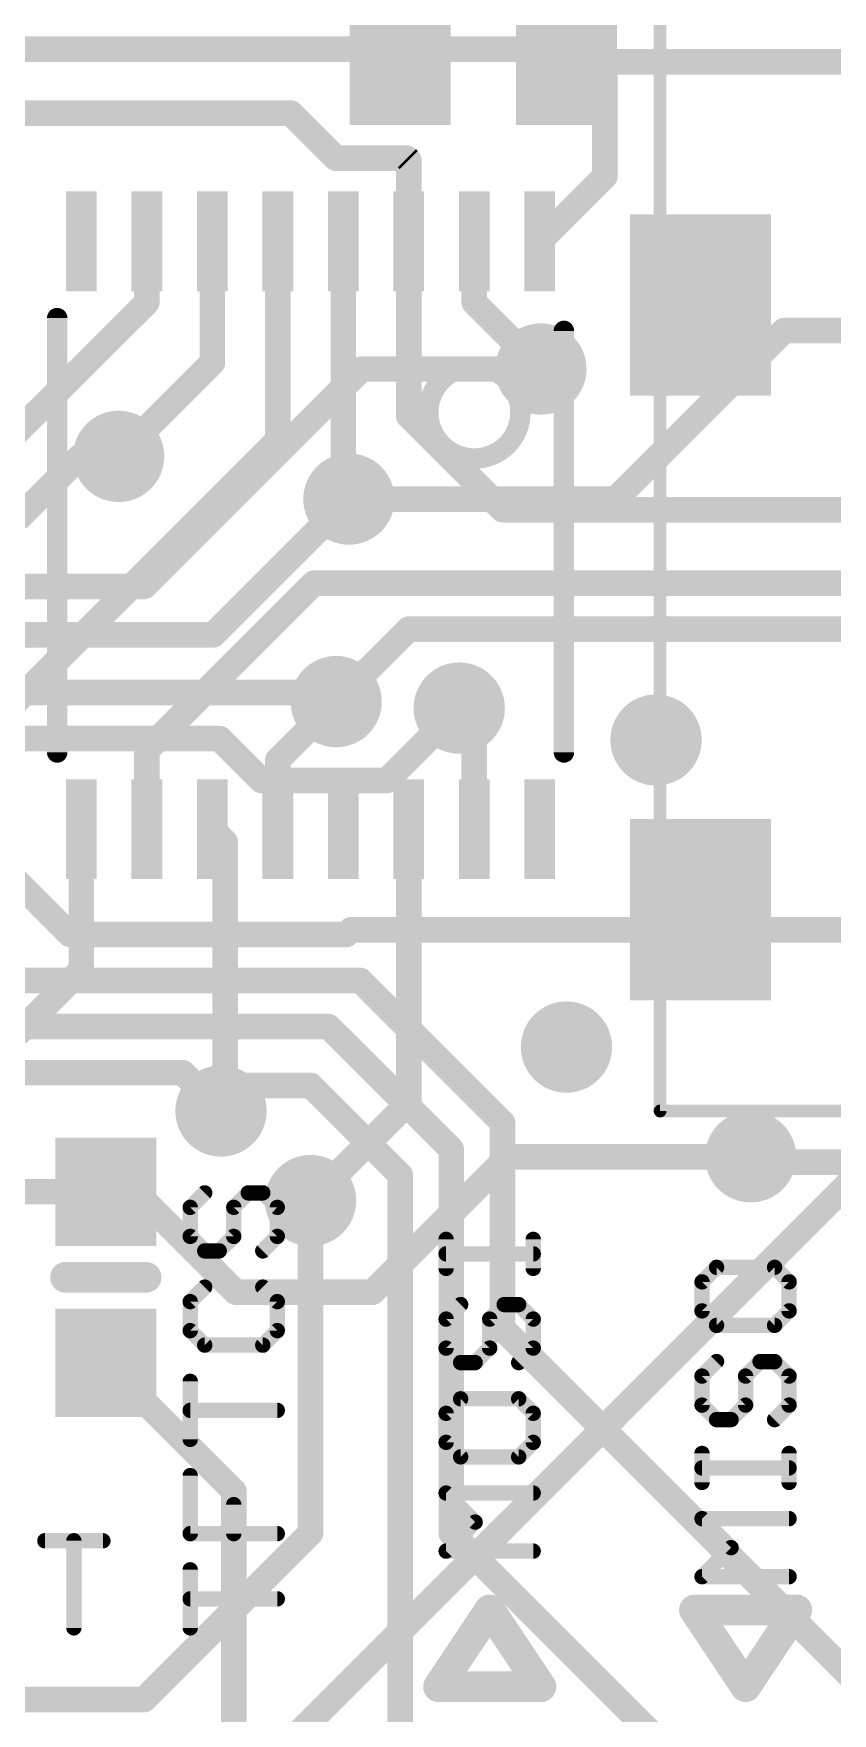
# Model space of a CAD drawing. Extents: x -8.3 to 43.2, y -5.3 to 37.1.
# Drawn here: x 13.89 to 21.82, y 3.04 to 19.71 of the extents above; entities that cross this region are included whole.
import ezdxf

# ---------------------------------------------------------------- set-up
doc = ezdxf.new("R2010")
doc.units = 0
for name, color, linetype in [('1', 12, 'CONTINUOUS'), ('16', 5, 'CONTINUOUS'), ('18', 110, 'CONTINUOUS'), ('21', 40, 'CONTINUOUS')]:
    doc.layers.add(name, color=color, linetype=linetype)

# ---------------------------------------------------------------- blocks, each defined once
blk = doc.blocks.new('RECT')
blk.add_solid([(-0.5, -0.5), (0.5, -0.5), (-0.5, 0.5), (0.5, 0.5)])
blk = doc.blocks.new('ROUNDV')
at = {"const_width": 0.5}
blk.add_lwpolyline([(0, -0.25, 1), (0, 0.25, 1), (0, -0.25)], format="xyb", dxfattribs=at)

msp = doc.modelspace()

# ---------------------------------------------------------------- linework, layer by layer
at = {"layer": '1', "const_width": 0.254}
for points in [[(12.319, 19.558), (17.526, 19.558)], [(17.526, 19.558), (19.177, 19.558)], [(17.526, 19.343), (17.526, 19.558)], [(19.177, 19.343), (19.177, 19.558)], [(19.177, 19.343), (19.3285, 19.4945)], [(19.177, 19.343), (19.265, 19.431)], [(19.265, 19.431), (32.131, 19.431)], [(19.3285, 19.4945), (19.3675, 19.4945)], [(19.3675, 19.4945), (19.558, 19.304)], [(19.558, 19.304), (19.558, 18.2958)], [(12.573, 18.923), (16.4415, 18.923)], [(16.4415, 18.923), (16.8892, 18.4753)], [(16.8892, 18.4753), (17.5927, 18.4753)], [(17.5927, 18.4753), (17.612, 18.456)], [(17.612, 18.456), (17.612, 17.6498)], [(19.558, 18.2958), (18.912, 17.6498)], [(15.012, 17.6498), (15.012, 17.044)], [(15.662, 17.6498), (15.662, 16.4453)], [(16.312, 17.6498), (16.312, 15.677)], [(16.962, 17.6498), (16.962, 15.1476)], [(17.612, 17.6498), (17.612, 15.916)], [(18.262, 17.6498), (18.262, 17.044)], [(13.081, 15.113), (15.012, 17.044)], [(18.262, 17.044), (18.923, 16.383)], [(15.662, 16.4453), (14.7321, 15.5154)], [(17.612, 15.916), (18.542, 14.986)], [(16.312, 15.677), (12.319, 11.684)], [(14.7321, 15.5154), (14.732, 15.5154)], [(16.962, 15.1476), (17.018, 15.0916)], [(18.542, 14.986), (22.4242, 14.986)], [(15.012, 12.599), (16.6704, 14.2574)], [(16.6704, 14.2574), (24.0364, 14.2574)], [(16.891, 13.081), (17.6102, 13.8002)], [(17.6102, 13.8002), (24.6902, 13.8002)], [(16.891, 13.081), (16.312, 12.502)], [(18.1124, 13.0168), (18.262, 12.8672)], [(18.262, 12.8672), (18.262, 11.8142)], [(15.012, 11.8142), (15.012, 12.599)], [(16.312, 11.8142), (16.312, 12.502)], [(14.362, 11.8142), (14.362, 10.4172)], [(15.662, 11.8142), (15.789, 11.6872)], [(17.612, 11.8142), (17.612, 9.103)], [(15.789, 11.6872), (15.789, 9.312)], [(14.362, 10.4172), (13.7238, 9.779)], [(15.789, 9.312), (15.748, 9.271)], [(15.748, 9.017), (15.748, 9.271)], [(17.612, 9.103), (16.637, 8.128)], [(15.875, 2.198), (22.479, 8.802)], [(18.5957, 8.5627), (17.2506, 7.2176)], [(21.0048, 8.5627), (18.5957, 8.5627)], [(12.954, 8.216), (14.605, 8.216)], [(14.605, 8.216), (14.898, 8.216)], [(14.898, 8.216), (15.8964, 7.2176)], [(15.8964, 7.2176), (17.2506, 7.2176)], [(14.605, 6.516), (15.875, 5.246)], [(15.875, 2.198), (15.875, 5.246)]]:
    msp.add_lwpolyline(points, dxfattribs=at)
at = {"layer": '1', "const_width": 0.127}
for points in [[(17.526, 19.6215, 1), (17.526, 19.4945)], [(17.5895, 19.558, 1), (17.4625, 19.558)], [(17.526, 19.4945, 1), (17.526, 19.6215)], [(19.2405, 19.558, 1), (19.1135, 19.558)], [(19.177, 19.4945, 1), (19.177, 19.6215)], [(19.265, 19.4945, 1), (19.265, 19.3675)], [(19.3099, 19.3861, 1), (19.2201, 19.4759)], [(19.3285, 19.558, 1), (19.3285, 19.431)], [(19.3734, 19.4496, 1), (19.2836, 19.5394)], [(19.4124, 19.5394, 1), (19.3226, 19.4496)], [(19.3675, 19.431, 1), (19.3675, 19.558)], [(17.4625, 19.343, 1), (17.5895, 19.343)], [(19.1321, 19.3879, 1), (19.2219, 19.2981)], [(19.1321, 19.3879, 1), (19.2219, 19.2981)], [(19.1135, 19.343, 1), (19.2405, 19.343)], [(19.6215, 19.304, 1), (19.4945, 19.304)], [(19.5131, 19.2591, 1), (19.6029, 19.3489)], [(16.4864, 18.9679, 1), (16.3966, 18.8781)], [(16.4415, 18.8595, 1), (16.4415, 18.9865)], [(16.8892, 18.5388, 1), (16.8892, 18.4118)], [(16.8443, 18.4304, 1), (16.9341, 18.5202)], [(17.6376, 18.5202, 1), (17.5478, 18.4304)], [(17.6755, 18.456, 1), (17.5485, 18.456)], [(17.5671, 18.4111, 1), (17.6569, 18.5009)], [(17.5927, 18.4118, 1), (17.5927, 18.5388)], [(19.4945, 18.2958, 1), (19.6215, 18.2958)], [(19.6029, 18.2509, 1), (19.5131, 18.3407)], [(15.0755, 17.6498, 1), (14.9485, 17.6498)], [(15.7255, 17.6498, 1), (15.5985, 17.6498)], [(16.3755, 17.6498, 1), (16.2485, 17.6498)], [(17.0255, 17.6498, 1), (16.8985, 17.6498)], [(17.6755, 17.6498, 1), (17.5485, 17.6498)], [(17.5485, 17.6498, 1), (17.6755, 17.6498)], [(18.3255, 17.6498, 1), (18.1985, 17.6498)], [(18.8671, 17.6947, 1), (18.9569, 17.6049)], [(14.9485, 17.044, 1), (15.0755, 17.044)], [(15.0569, 16.9991, 1), (14.9671, 17.0889)], [(18.3069, 17.0889, 1), (18.2171, 16.9991)], [(18.1985, 17.044, 1), (18.3255, 17.044)], [(15.5985, 16.4453, 1), (15.7255, 16.4453)], [(15.7069, 16.4004, 1), (15.6171, 16.4902)], [(18.8781, 16.3381, 1), (18.9679, 16.4279)], [(17.6569, 15.9609, 1), (17.5671, 15.8711)], [(17.5485, 15.916, 1), (17.6755, 15.916)], [(16.2485, 15.677, 1), (16.3755, 15.677)], [(16.3569, 15.6321, 1), (16.2671, 15.7219)], [(14.732, 15.5789, 1), (14.732, 15.4519)], [(14.6872, 15.5603, 1), (14.777, 15.4705)], [(14.7321, 15.4519, 1), (14.7321, 15.5789)], [(17.0069, 15.1925, 1), (16.9171, 15.1027)], [(16.8985, 15.1476, 1), (17.0255, 15.1476)], [(16.9731, 15.0467, 1), (17.0629, 15.1365)], [(18.542, 15.0495, 1), (18.542, 14.9225)], [(18.4971, 14.9411, 1), (18.5869, 15.0309)], [(16.6704, 14.3209, 1), (16.6704, 14.1939)], [(16.7153, 14.2125, 1), (16.6255, 14.3023)], [(17.6102, 13.8637, 1), (17.6102, 13.7367)], [(17.6551, 13.7553, 1), (17.5653, 13.8451)], [(16.8461, 13.1259, 1), (16.9359, 13.0361)], [(16.9359, 13.0361, 1), (16.8461, 13.1259)], [(18.1573, 13.0617, 1), (18.0675, 12.9719)], [(18.3255, 12.8672, 1), (18.1985, 12.8672)], [(18.2171, 12.8223, 1), (18.3069, 12.9121)], [(15.0755, 12.599, 1), (14.9485, 12.599)], [(14.9671, 12.6439, 1), (15.0569, 12.5541)], [(16.3755, 12.502, 1), (16.2485, 12.502)], [(16.2671, 12.5469, 1), (16.3569, 12.4571)], [(14.4255, 11.8142, 1), (14.2985, 11.8142)], [(14.9485, 11.8142, 1), (15.0755, 11.8142)], [(15.7069, 11.8591, 1), (15.6171, 11.7693)], [(16.2485, 11.8142, 1), (16.3755, 11.8142)], [(17.6755, 11.8142, 1), (17.5485, 11.8142)], [(18.1985, 11.8142, 1), (18.3255, 11.8142)], [(15.8525, 11.6872, 1), (15.7255, 11.6872)], [(15.7441, 11.6423, 1), (15.8339, 11.7321)], [(14.4069, 10.3723, 1), (14.3171, 10.4621)], [(14.2985, 10.4172, 1), (14.4255, 10.4172)], [(15.8115, 9.271, 1), (15.6845, 9.271)], [(15.7031, 9.3159, 1), (15.7929, 9.2261)], [(15.7255, 9.312, 1), (15.8525, 9.312)], [(15.8339, 9.2671, 1), (15.7441, 9.3569)], [(17.6569, 9.0581, 1), (17.5671, 9.1479)], [(15.6845, 9.017, 1), (15.8115, 9.017)], [(17.5485, 9.103, 1), (17.6755, 9.103)], [(18.5957, 8.6262, 1), (18.5957, 8.4992)], [(18.6406, 8.5178, 1), (18.5508, 8.6076)], [(21.0048, 8.4992, 1), (21.0048, 8.6262)], [(14.605, 8.2795, 1), (14.605, 8.1525)], [(14.605, 8.1525, 1), (14.605, 8.2795)], [(14.9429, 8.2609, 1), (14.8531, 8.1711)], [(14.898, 8.1525, 1), (14.898, 8.2795)], [(16.5921, 8.1729, 1), (16.6819, 8.0831)], [(15.8964, 7.2811, 1), (15.8964, 7.1541)], [(17.2506, 7.1541, 1), (17.2506, 7.2811)], [(15.8515, 7.1727, 1), (15.9413, 7.2625)], [(17.2057, 7.2625, 1), (17.2955, 7.1727)], [(14.6499, 6.5609, 1), (14.5601, 6.4711)], [(15.9385, 5.246, 1), (15.8115, 5.246)], [(15.8301, 5.2011, 1), (15.9199, 5.2909)]]:
    msp.add_lwpolyline(points, format="xyb", dxfattribs=at)
at = {"layer": '16', "const_width": 0.254}
for points in [[(19.6636, 15.0916), (21.336, 16.764)], [(21.336, 16.764), (26.035, 16.764)], [(17.145, 16.383), (14.986, 14.224)], [(18.923, 16.383), (17.145, 16.383)], [(14.351, 15.5154), (13.7256, 14.89)], [(14.732, 15.5154), (14.351, 15.5154)], [(17.018, 15.0916), (15.6704, 13.744)], [(17.018, 15.0916), (19.6636, 15.0916)], [(10.465, 14.224), (14.986, 14.224)], [(15.6704, 13.744), (11.955, 13.744)], [(16.801, 13.171), (12.082, 13.171)], [(16.891, 13.081), (16.801, 13.171)], [(17.3932, 12.2976), (18.1124, 13.0168)], [(12.7058, 12.7138), (15.7342, 12.7138)], [(15.7342, 12.7138), (16.1504, 12.2976)], [(16.1504, 12.2976), (17.3932, 12.2976)], [(13.5676, 11.4514), (14.2494, 10.7696)], [(14.2494, 10.7696), (16.9926, 10.7696)], [(16.9926, 10.7696), (17.0394, 10.8164)], [(28.4694, 10.8164), (17.0394, 10.8164)], [(17.1312, 10.3124), (13.5636, 10.3124)], [(17.1312, 10.3124), (18.542, 8.9016)], [(12.065, 9.8552), (16.8148, 9.8552)], [(16.8148, 9.8552), (18.034, 8.636)], [(15.367, 9.398), (9.906, 9.398)], [(15.748, 9.017), (15.367, 9.398)], [(15.748, 9.017), (16.002, 9.271)], [(16.637, 9.271), (16.002, 9.271)], [(17.526, 8.382), (16.637, 9.271)], [(18.542, 8.9016), (18.542, 6.858)], [(18.034, 8.636), (18.034, 4.826)], [(21.0048, 8.5627), (21.0585, 8.509)], [(17.526, 8.382), (17.526, 2.794)], [(24.765, 8.509), (21.0585, 8.509)], [(16.637, 8.128), (16.637, 4.826)], [(18.542, 6.858), (23.495, 1.905)], [(16.637, 4.826), (14.986, 3.175)], [(20.955, 1.905), (18.034, 4.826)], [(13.335, 3.175), (14.986, 3.175)]]:
    msp.add_lwpolyline(points, dxfattribs=at)
at = {"layer": '16', "const_width": 0.127}
for points in [[(21.336, 16.8275, 1), (21.336, 16.7005)], [(21.3809, 16.7191, 1), (21.2911, 16.8089)], [(17.145, 16.4465, 1), (17.145, 16.3195)], [(17.1899, 16.3381, 1), (17.1001, 16.4279)], [(18.923, 16.3195, 1), (18.923, 16.4465)], [(14.351, 15.5789, 1), (14.351, 15.4519)], [(14.3959, 15.4705, 1), (14.3061, 15.5603)], [(14.732, 15.4519, 1), (14.732, 15.5789)], [(17.018, 15.1551, 1), (17.018, 15.0281)], [(17.0629, 15.0467, 1), (16.9731, 15.1365)], [(19.6187, 15.1365, 1), (19.7085, 15.0467)], [(19.6636, 15.0281, 1), (19.6636, 15.1551)], [(14.986, 14.1605, 1), (14.986, 14.2875)], [(14.9411, 14.2689, 1), (15.0309, 14.1791)], [(15.6255, 13.7889, 1), (15.7153, 13.6991)], [(15.6704, 13.6805, 1), (15.6704, 13.8075)], [(16.8459, 13.2159, 1), (16.7561, 13.1261)], [(16.801, 13.1075, 1), (16.801, 13.2345)], [(16.8461, 13.0361, 1), (16.9359, 13.1259)], [(18.1573, 12.9719, 1), (18.0675, 13.0617)], [(15.7791, 12.7587, 1), (15.6893, 12.6689)], [(15.7342, 12.6503, 1), (15.7342, 12.7773)], [(16.1504, 12.3611, 1), (16.1504, 12.2341)], [(16.1055, 12.2527, 1), (16.1953, 12.3425)], [(17.3483, 12.3425, 1), (17.4381, 12.2527)], [(17.3932, 12.2341, 1), (17.3932, 12.3611)], [(14.2494, 10.8331, 1), (14.2494, 10.7061)], [(14.2045, 10.7247, 1), (14.2943, 10.8145)], [(16.9477, 10.8145, 1), (17.0375, 10.7247)], [(17.0394, 10.8799, 1), (17.0394, 10.7529)], [(16.9926, 10.7061, 1), (16.9926, 10.8331)], [(17.0843, 10.7715, 1), (16.9945, 10.8613)], [(17.1761, 10.3573, 1), (17.0863, 10.2675)], [(17.1312, 10.2489, 1), (17.1312, 10.3759)], [(16.8597, 9.9001, 1), (16.7699, 9.8103)], [(16.8148, 9.7917, 1), (16.8148, 9.9187)], [(15.4119, 9.4429, 1), (15.3221, 9.3531)], [(15.367, 9.3345, 1), (15.367, 9.4615)], [(16.002, 9.3345, 1), (16.002, 9.2075)], [(16.0469, 9.2261, 1), (15.9571, 9.3159)], [(16.6819, 9.3159, 1), (16.5921, 9.2261)], [(16.637, 9.2075, 1), (16.637, 9.3345)], [(15.7031, 9.0619, 1), (15.7929, 8.9721)], [(15.7031, 8.9721, 1), (15.7929, 9.0619)], [(18.6055, 8.9016, 1), (18.4785, 8.9016)], [(18.4971, 8.8567, 1), (18.5869, 8.9465)], [(18.0975, 8.636, 1), (17.9705, 8.636)], [(17.9891, 8.5911, 1), (18.0789, 8.6809)], [(21.0497, 8.6076, 1), (20.9599, 8.5178)], [(17.5895, 8.382, 1), (17.4625, 8.382)], [(21.0585, 8.5725, 1), (21.0585, 8.4455)], [(21.0136, 8.4641, 1), (21.1034, 8.5539)], [(17.4811, 8.3371, 1), (17.5709, 8.4269)], [(16.7005, 8.128, 1), (16.5735, 8.128)], [(18.5869, 6.9029, 1), (18.4971, 6.8131)], [(18.4785, 6.858, 1), (18.6055, 6.858)], [(16.5735, 4.826, 1), (16.7005, 4.826)], [(16.6819, 4.7811, 1), (16.5921, 4.8709)], [(18.0789, 4.8709, 1), (17.9891, 4.7811)], [(17.9705, 4.826, 1), (18.0975, 4.826)], [(14.9411, 3.2199, 1), (15.0309, 3.1301)], [(14.986, 3.1115, 1), (14.986, 3.2385)]]:
    msp.add_lwpolyline(points, format="xyb", dxfattribs=at)
at = {"layer": '21'}
for points, const_width in [([(20.106, 23.017), (20.106, 9.017)], 0.127), ([(14.1224, 12.5762), (14.1224, 16.8878)], 0.2032), ([(19.1516, 16.7608), (19.1516, 12.5762)], 0.2032), ([(20.106, 9.017), (34.506, 9.017)], 0.127), ([(15.5865, 8.2045), (15.4425, 8.0604)], 0.1524), ([(15.8746, 8.0604), (16.0187, 8.2045)], 0.1524), ([(16.0187, 8.2045), (16.1627, 8.2045)], 0.1524), ([(16.1627, 8.2045), (16.3068, 8.0604)], 0.1524), ([(15.4425, 8.0604), (15.4425, 7.7723)], 0.1524), ([(15.8746, 7.7723), (15.8746, 8.0604)], 0.1524), ([(16.3068, 8.0604), (16.3068, 7.7723)], 0.1524), ([(15.4425, 7.7723), (15.5865, 7.6283)], 0.1524), ([(15.7306, 7.6283), (15.8746, 7.7723)], 0.1524), ([(16.3068, 7.7723), (16.1627, 7.6283)], 0.1524), ([(15.5865, 7.6283), (15.7306, 7.6283)], 0.1524), ([(17.9825, 7.4548), (17.9825, 7.7429)], 0.1524), ([(18.8468, 7.5988), (17.9825, 7.5988)], 0.1524), ([(18.8468, 7.4548), (18.8468, 7.7429)], 0.1524), ([(14.205, 7.366), (15.005, 7.366)], 0.3048), ([(20.6665, 7.4651), (20.5225, 7.3211)], 0.1524), ([(21.2427, 7.4651), (20.6665, 7.4651)], 0.1524), ([(21.3868, 7.3211), (21.2427, 7.4651)], 0.1524), ([(15.5865, 7.269), (15.4425, 7.1249)], 0.1524), ([(16.3068, 7.1249), (16.1627, 7.269)], 0.1524), ([(20.5225, 7.3211), (20.5225, 7.033)], 0.1524), ([(21.3868, 7.033), (21.3868, 7.3211)], 0.1524), ([(15.4425, 7.1249), (15.4425, 6.8368)], 0.1524), ([(16.3068, 6.8368), (16.3068, 7.1249)], 0.1524), ([(18.1265, 7.0955), (17.9825, 6.9514)], 0.1524), ([(18.4146, 6.9514), (18.5587, 7.0955)], 0.1524), ([(18.5587, 7.0955), (18.7027, 7.0955)], 0.1524), ([(18.7027, 7.0955), (18.8468, 6.9514)], 0.1524), ([(17.9825, 6.9514), (17.9825, 6.6633)], 0.1524), ([(18.4146, 6.6633), (18.4146, 6.9514)], 0.1524), ([(18.8468, 6.9514), (18.8468, 6.6633)], 0.1524), ([(20.5225, 7.033), (20.6665, 6.8889)], 0.1524), ([(21.2427, 6.8889), (21.3868, 7.033)], 0.1524), ([(15.4425, 6.8368), (15.5865, 6.6928)], 0.1524), ([(16.1627, 6.6928), (16.3068, 6.8368)], 0.1524), ([(20.6665, 6.8889), (21.2427, 6.8889)], 0.1524), ([(15.5865, 6.6928), (16.1627, 6.6928)], 0.1524), ([(17.9825, 6.6633), (18.1265, 6.5192)], 0.1524), ([(18.2706, 6.5192), (18.4146, 6.6633)], 0.1524), ([(18.8468, 6.6633), (18.7027, 6.5192)], 0.1524), ([(18.1265, 6.5192), (18.2706, 6.5192)], 0.1524), ([(20.6665, 6.5296), (20.5225, 6.3856)], 0.1524), ([(20.9546, 6.3856), (21.0987, 6.5296)], 0.1524), ([(21.0987, 6.5296), (21.2427, 6.5296)], 0.1524), ([(21.2427, 6.5296), (21.3868, 6.3856)], 0.1524), ([(15.4425, 5.7572), (15.4425, 6.3335)], 0.1524), ([(20.5225, 6.3856), (20.5225, 6.0975)], 0.1524), ([(20.9546, 6.0975), (20.9546, 6.3856)], 0.1524), ([(21.3868, 6.3856), (21.3868, 6.0975)], 0.1524), ([(18.1265, 6.1599), (17.9825, 6.0159)], 0.1524), ([(18.7027, 6.1599), (18.1265, 6.1599)], 0.1524), ([(18.8468, 6.0159), (18.7027, 6.1599)], 0.1524), ([(20.5225, 6.0975), (20.6665, 5.9534)], 0.1524), ([(20.8106, 5.9534), (20.9546, 6.0975)], 0.1524), ([(21.3868, 6.0975), (21.2427, 5.9534)], 0.1524), ([(16.3068, 6.0454), (15.4425, 6.0454)], 0.1524), ([(17.9825, 6.0159), (17.9825, 5.7278)], 0.1524), ([(18.8468, 5.7278), (18.8468, 6.0159)], 0.1524), ([(20.6665, 5.9534), (20.8106, 5.9534)], 0.1524), ([(17.9825, 5.7278), (18.1265, 5.5837)], 0.1524), ([(18.7027, 5.5837), (18.8468, 5.7278)], 0.1524), ([(20.5225, 5.3297), (20.5225, 5.6178)], 0.1524), ([(21.3868, 5.3297), (21.3868, 5.6178)], 0.1524), ([(18.1265, 5.5837), (18.7027, 5.5837)], 0.1524), ([(21.3868, 5.4738), (20.5225, 5.4738)], 0.1524), ([(15.4425, 4.8217), (15.4425, 5.3979)], 0.1524), ([(15.8746, 4.8217), (15.8746, 5.1098)], 0.1524), ([(18.2706, 4.9363), (17.9825, 5.2244)], 0.1524), ([(17.9825, 5.2244), (18.8468, 5.2244)], 0.1524), ([(17.9825, 4.6482), (18.2706, 4.9363)], 0.1524), ([(20.8106, 4.6823), (20.5225, 4.9704)], 0.1524), ([(20.5225, 4.9704), (21.3868, 4.9704)], 0.1524), ([(16.3068, 4.8217), (15.4425, 4.8217)], 0.1524), ([(13.9997, 4.7505), (14.5759, 4.7505)], 0.1524), ([(14.2878, 3.8862), (14.2878, 4.7505)], 0.1524), ([(18.8468, 4.6482), (17.9825, 4.6482)], 0.1524), ([(20.5225, 4.3942), (20.8106, 4.6823)], 0.1524), ([(15.4425, 3.8862), (15.4425, 4.4624)], 0.1524), ([(21.3868, 4.3942), (20.5225, 4.3942)], 0.1524), ([(16.3068, 4.1743), (15.4425, 4.1743)], 0.1524), ([(17.907, 3.302), (18.415, 4.064)], 0.3048), ([(18.415, 4.064), (18.923, 3.302)], 0.3048), ([(21.463, 4.064), (20.447, 4.064)], 0.3048), ([(20.447, 4.064), (20.955, 3.302)], 0.3048), ([(20.955, 3.302), (21.463, 4.064)], 0.3048), ([(18.923, 3.302), (17.907, 3.302)], 0.3048)]:
    msp.add_lwpolyline(points, dxfattribs=dict(at, const_width=const_width))
for points, const_width in [([(14.1732, 16.8878, 1), (14.0716, 16.8878)], 0.1016), ([(19.2024, 16.7608, 1), (19.1008, 16.7608)], 0.1016), ([(18.2626, 15.494, 1), (18.2626, 16.4084, 1), (18.2626, 15.494)], 0.2032), ([(14.0716, 12.5762, 1), (14.1732, 12.5762)], 0.1016), ([(19.1008, 12.5762, 1), (19.2024, 12.5762)], 0.1016), ([(20.106, 9.0488, 1), (20.106, 8.9853)], 0.0635), ([(20.0743, 9.017, 1), (20.1378, 9.017)], 0.0635), ([(15.6135, 8.1776, 1), (15.5596, 8.2314)], 0.0762), ([(16.0187, 8.2426, 1), (16.0187, 8.1664)], 0.0762), ([(16.0456, 8.1776, 1), (15.9917, 8.2314)], 0.0762), ([(16.1897, 8.2314, 1), (16.1358, 8.1776)], 0.0762), ([(16.1627, 8.1664, 1), (16.1627, 8.2426)], 0.0762), ([(15.4155, 8.0874, 1), (15.4694, 8.0335)], 0.0762), ([(15.4806, 8.0604, 1), (15.4044, 8.0604)], 0.0762), ([(15.9127, 8.0604, 1), (15.8365, 8.0604)], 0.0762), ([(15.8477, 8.0874, 1), (15.9016, 8.0335)], 0.0762), ([(16.3449, 8.0604, 1), (16.2687, 8.0604)], 0.0762), ([(16.2799, 8.0335, 1), (16.3337, 8.0874)], 0.0762), ([(15.4694, 7.7993, 1), (15.4155, 7.7454)], 0.0762), ([(15.9016, 7.7454, 1), (15.8477, 7.7993)], 0.0762), ([(16.3337, 7.7454, 1), (16.2799, 7.7993)], 0.0762), ([(15.4044, 7.7723, 1), (15.4806, 7.7723)], 0.0762), ([(15.5865, 7.6664, 1), (15.5865, 7.5902)], 0.0762), ([(15.5596, 7.6013, 1), (15.6135, 7.6552)], 0.0762), ([(15.7036, 7.6552, 1), (15.7575, 7.6013)], 0.0762), ([(15.7306, 7.5902, 1), (15.7306, 7.6664)], 0.0762), ([(15.8365, 7.7723, 1), (15.9127, 7.7723)], 0.0762), ([(16.1358, 7.6552, 1), (16.1897, 7.6013)], 0.0762), ([(16.2687, 7.7723, 1), (16.3449, 7.7723)], 0.0762), ([(18.0206, 7.7429, 1), (17.9444, 7.7429)], 0.0762), ([(17.9825, 7.6369, 1), (17.9825, 7.5607)], 0.0762), ([(18.8849, 7.7429, 1), (18.8087, 7.7429)], 0.0762), ([(18.8468, 7.5607, 1), (18.8468, 7.6369)], 0.0762), ([(14.205, 7.4422, 1), (14.205, 7.2898)], 0.1524), ([(15.005, 7.2898, 1), (15.005, 7.4422)], 0.1524), ([(20.6665, 7.5032, 1), (20.6665, 7.427)], 0.0762), ([(20.6935, 7.4382, 1), (20.6396, 7.4921)], 0.0762), ([(21.2697, 7.4921, 1), (21.2158, 7.4382)], 0.0762), ([(21.2427, 7.427, 1), (21.2427, 7.5032)], 0.0762), ([(15.6135, 7.242, 1), (15.5596, 7.2959)], 0.0762), ([(16.1897, 7.2959, 1), (16.1358, 7.242)], 0.0762), ([(17.9444, 7.4548, 1), (18.0206, 7.4548)], 0.0762), ([(18.8087, 7.4548, 1), (18.8849, 7.4548)], 0.0762), ([(20.4955, 7.348, 1), (20.5494, 7.2941)], 0.0762), ([(20.5606, 7.3211, 1), (20.4844, 7.3211)], 0.0762), ([(21.4249, 7.3211, 1), (21.3487, 7.3211)], 0.0762), ([(21.3599, 7.2941, 1), (21.4137, 7.348)], 0.0762), ([(15.4155, 7.1519, 1), (15.4694, 7.098)], 0.0762), ([(15.4806, 7.1249, 1), (15.4044, 7.1249)], 0.0762), ([(16.3449, 7.1249, 1), (16.2687, 7.1249)], 0.0762), ([(16.2799, 7.098, 1), (16.3337, 7.1519)], 0.0762), ([(18.1535, 7.0685, 1), (18.0996, 7.1224)], 0.0762), ([(18.5587, 7.1336, 1), (18.5587, 7.0574)], 0.0762), ([(18.5856, 7.0685, 1), (18.5317, 7.1224)], 0.0762), ([(18.7297, 7.1224, 1), (18.6758, 7.0685)], 0.0762), ([(18.7027, 7.0574, 1), (18.7027, 7.1336)], 0.0762), ([(18.0206, 6.9514, 1), (17.9444, 6.9514)], 0.0762), ([(17.9555, 6.9783, 1), (18.0094, 6.9245)], 0.0762), ([(18.4527, 6.9514, 1), (18.3765, 6.9514)], 0.0762), ([(18.3877, 6.9783, 1), (18.4416, 6.9245)], 0.0762), ([(18.8849, 6.9514, 1), (18.8087, 6.9514)], 0.0762), ([(18.8199, 6.9245, 1), (18.8737, 6.9783)], 0.0762), ([(20.5494, 7.0599, 1), (20.4955, 7.006)], 0.0762), ([(20.4844, 7.033, 1), (20.5606, 7.033)], 0.0762), ([(21.3487, 7.033, 1), (21.4249, 7.033)], 0.0762), ([(21.4137, 7.006, 1), (21.3599, 7.0599)], 0.0762), ([(15.4694, 6.8638, 1), (15.4155, 6.8099)], 0.0762), ([(15.4044, 6.8368, 1), (15.4806, 6.8368)], 0.0762), ([(16.2687, 6.8368, 1), (16.3449, 6.8368)], 0.0762), ([(16.3337, 6.8099, 1), (16.2799, 6.8638)], 0.0762), ([(20.6665, 6.927, 1), (20.6665, 6.8508)], 0.0762), ([(20.6396, 6.862, 1), (20.6935, 6.9159)], 0.0762), ([(21.2158, 6.9159, 1), (21.2697, 6.862)], 0.0762), ([(21.2427, 6.8508, 1), (21.2427, 6.927)], 0.0762), ([(15.5865, 6.7309, 1), (15.5865, 6.6547)], 0.0762), ([(15.5596, 6.6658, 1), (15.6135, 6.7197)], 0.0762), ([(16.1358, 6.7197, 1), (16.1897, 6.6658)], 0.0762), ([(16.1627, 6.6547, 1), (16.1627, 6.7309)], 0.0762), ([(18.0094, 6.6902, 1), (17.9555, 6.6364)], 0.0762), ([(17.9444, 6.6633, 1), (18.0206, 6.6633)], 0.0762), ([(18.3765, 6.6633, 1), (18.4527, 6.6633)], 0.0762), ([(18.4416, 6.6364, 1), (18.3877, 6.6902)], 0.0762), ([(18.8087, 6.6633, 1), (18.8849, 6.6633)], 0.0762), ([(18.8737, 6.6364, 1), (18.8199, 6.6902)], 0.0762), ([(18.1265, 6.5573, 1), (18.1265, 6.4811)], 0.0762), ([(18.0996, 6.4923, 1), (18.1535, 6.5462)], 0.0762), ([(18.2436, 6.5462, 1), (18.2975, 6.4923)], 0.0762), ([(18.2706, 6.4811, 1), (18.2706, 6.5573)], 0.0762), ([(18.6758, 6.5462, 1), (18.7297, 6.4923)], 0.0762), ([(20.6935, 6.5027, 1), (20.6396, 6.5566)], 0.0762), ([(21.0987, 6.5677, 1), (21.0987, 6.4915)], 0.0762), ([(21.1256, 6.5027, 1), (21.0717, 6.5566)], 0.0762), ([(21.2697, 6.5566, 1), (21.2158, 6.5027)], 0.0762), ([(21.2427, 6.4915, 1), (21.2427, 6.5677)], 0.0762), ([(15.4806, 6.3335, 1), (15.4044, 6.3335)], 0.0762), ([(20.4955, 6.4125, 1), (20.5494, 6.3586)], 0.0762), ([(20.5606, 6.3856, 1), (20.4844, 6.3856)], 0.0762), ([(20.9927, 6.3856, 1), (20.9165, 6.3856)], 0.0762), ([(20.9277, 6.4125, 1), (20.9816, 6.3586)], 0.0762), ([(21.4249, 6.3856, 1), (21.3487, 6.3856)], 0.0762), ([(21.3599, 6.3586, 1), (21.4137, 6.4125)], 0.0762), ([(18.1265, 6.198, 1), (18.1265, 6.1218)], 0.0762), ([(18.1535, 6.133, 1), (18.0996, 6.1869)], 0.0762), ([(18.7297, 6.1869, 1), (18.6758, 6.133)], 0.0762), ([(18.7027, 6.1218, 1), (18.7027, 6.198)], 0.0762), ([(20.5494, 6.1244, 1), (20.4955, 6.0705)], 0.0762), ([(20.9816, 6.0705, 1), (20.9277, 6.1244)], 0.0762), ([(21.4137, 6.0705, 1), (21.3599, 6.1244)], 0.0762), ([(15.4425, 6.0835, 1), (15.4425, 6.0072)], 0.0762), ([(16.3068, 6.0072, 1), (16.3068, 6.0835)], 0.0762), ([(17.9555, 6.0428, 1), (18.0094, 5.9889)], 0.0762), ([(18.0206, 6.0159, 1), (17.9444, 6.0159)], 0.0762), ([(18.8849, 6.0159, 1), (18.8087, 6.0159)], 0.0762), ([(18.8199, 5.9889, 1), (18.8737, 6.0428)], 0.0762), ([(20.4844, 6.0975, 1), (20.5606, 6.0975)], 0.0762), ([(20.6665, 5.9915, 1), (20.6665, 5.9153)], 0.0762), ([(20.6396, 5.9265, 1), (20.6935, 5.9803)], 0.0762), ([(20.7836, 5.9803, 1), (20.8375, 5.9265)], 0.0762), ([(20.8106, 5.9153, 1), (20.8106, 5.9915)], 0.0762), ([(20.9165, 6.0975, 1), (20.9927, 6.0975)], 0.0762), ([(21.2158, 5.9803, 1), (21.2697, 5.9265)], 0.0762), ([(21.3487, 6.0975, 1), (21.4249, 6.0975)], 0.0762), ([(15.4044, 5.7572, 1), (15.4806, 5.7572)], 0.0762), ([(18.0094, 5.7547, 1), (17.9555, 5.7008)], 0.0762), ([(17.9444, 5.7278, 1), (18.0206, 5.7278)], 0.0762), ([(18.8087, 5.7278, 1), (18.8849, 5.7278)], 0.0762), ([(18.8737, 5.7008, 1), (18.8199, 5.7547)], 0.0762), ([(20.5606, 5.6178, 1), (20.4844, 5.6178)], 0.0762), ([(21.4249, 5.6178, 1), (21.3487, 5.6178)], 0.0762), ([(18.1265, 5.6218, 1), (18.1265, 5.5456)], 0.0762), ([(18.0996, 5.5568, 1), (18.1535, 5.6107)], 0.0762), ([(18.6758, 5.6107, 1), (18.7297, 5.5568)], 0.0762), ([(18.7027, 5.5456, 1), (18.7027, 5.6218)], 0.0762), ([(20.5225, 5.5119, 1), (20.5225, 5.4357)], 0.0762), ([(21.3868, 5.4357, 1), (21.3868, 5.5119)], 0.0762), ([(15.4806, 5.3979, 1), (15.4044, 5.3979)], 0.0762), ([(20.4844, 5.3297, 1), (20.5606, 5.3297)], 0.0762), ([(21.3487, 5.3297, 1), (21.4249, 5.3297)], 0.0762), ([(15.9127, 5.1098, 1), (15.8365, 5.1098)], 0.0762), ([(18.0094, 5.2514, 1), (17.9555, 5.1975)], 0.0762), ([(17.9825, 5.2625, 1), (17.9825, 5.1863)], 0.0762), ([(18.8468, 5.1863, 1), (18.8468, 5.2625)], 0.0762), ([(18.2975, 4.9094, 1), (18.2436, 4.9633)], 0.0762), ([(20.5494, 4.9974, 1), (20.4955, 4.9435)], 0.0762), ([(20.5225, 5.0085, 1), (20.5225, 4.9323)], 0.0762), ([(21.3868, 4.9323, 1), (21.3868, 5.0085)], 0.0762), ([(15.4425, 4.8598, 1), (15.4425, 4.7836)], 0.0762), ([(15.4044, 4.8217, 1), (15.4806, 4.8217)], 0.0762), ([(15.8365, 4.8217, 1), (15.9127, 4.8217)], 0.0762), ([(16.3068, 4.7836, 1), (16.3068, 4.8598)], 0.0762), ([(18.2436, 4.9094, 1), (18.2975, 4.9633)], 0.0762), ([(13.9997, 4.7886, 1), (13.9997, 4.7124)], 0.0762), ([(14.3259, 4.7505, 1), (14.2497, 4.7505)], 0.0762), ([(14.5759, 4.7124, 1), (14.5759, 4.7886)], 0.0762), ([(17.9825, 4.6863, 1), (17.9825, 4.6101)], 0.0762), ([(17.9555, 4.6751, 1), (18.0094, 4.6213)], 0.0762), ([(18.8468, 4.6101, 1), (18.8468, 4.6863)], 0.0762), ([(20.8375, 4.6554, 1), (20.7836, 4.7093)], 0.0762), ([(20.7836, 4.6554, 1), (20.8375, 4.7093)], 0.0762), ([(15.4806, 4.4624, 1), (15.4044, 4.4624)], 0.0762), ([(20.5225, 4.4323, 1), (20.5225, 4.3561)], 0.0762), ([(20.4955, 4.4211, 1), (20.5494, 4.3673)], 0.0762), ([(21.3868, 4.3561, 1), (21.3868, 4.4323)], 0.0762), ([(15.4425, 4.2124, 1), (15.4425, 4.1362)], 0.0762), ([(16.3068, 4.1362, 1), (16.3068, 4.2124)], 0.0762), ([(18.4784, 4.1063, 1), (18.3516, 4.0217)], 0.1524), ([(18.4784, 4.0217, 1), (18.3516, 4.1063)], 0.1524), ([(20.447, 4.1402, 1), (20.447, 3.9878)], 0.1524), ([(20.5104, 4.1063, 1), (20.3836, 4.0217)], 0.1524), ([(21.5264, 4.0217, 1), (21.3996, 4.1063)], 0.1524), ([(21.463, 3.9878, 1), (21.463, 4.1402)], 0.1524), ([(14.2497, 3.8862, 1), (14.3259, 3.8862)], 0.0762), ([(15.4044, 3.8862, 1), (15.4806, 3.8862)], 0.0762), ([(17.907, 3.3782, 1), (17.907, 3.2258)], 0.1524), ([(17.8436, 3.3443, 1), (17.9704, 3.2597)], 0.1524), ([(18.8596, 3.2597, 1), (18.9864, 3.3443)], 0.1524), ([(18.923, 3.2258, 1), (18.923, 3.3782)], 0.1524), ([(20.8916, 3.3443, 1), (21.0184, 3.2597)], 0.1524), ([(20.8916, 3.2597, 1), (21.0184, 3.3443)], 0.1524)]:
    msp.add_lwpolyline(points, format="xyb", dxfattribs=dict(at, const_width=const_width))

# ---------------------------------------------------------------- block references
at = {"layer": '1', "xscale": 1.075}
for p, rotation in [((17.526, 19.343), 270), ((19.177, 19.343), 90), ((14.605, 8.216), 90), ((14.605, 6.516), 90)]:
    msp.add_blockref('RECT', p, dxfattribs=dict(at, rotation=rotation))
at = {"layer": '1', "rotation": 180}
for p, xscale, yscale in [((14.362, 17.6498), 0.3048, 0.9906), ((15.012, 17.6498), 0.3048, 0.9906), ((15.662, 17.6498), 0.3048, 0.9906), ((16.312, 17.6498), 0.3048, 0.9906), ((16.962, 17.6498), 0.3048, 0.9906), ((17.612, 17.6498), 0.3048, 0.9906), ((18.262, 17.6498), 0.3048, 0.9906), ((18.912, 17.6498), 0.3048, 0.9906), ((20.506, 17.017), 1.4, 1.8), ((14.362, 11.8142), 0.3048, 0.9906), ((15.012, 11.8142), 0.3048, 0.9906), ((15.662, 11.8142), 0.3048, 0.9906), ((16.312, 11.8142), 0.3048, 0.9906), ((16.962, 11.8142), 0.3048, 0.9906), ((17.612, 11.8142), 0.3048, 0.9906), ((18.262, 11.8142), 0.3048, 0.9906), ((18.912, 11.8142), 0.3048, 0.9906), ((20.506, 11.017), 1.4, 1.8)]:
    msp.add_blockref('RECT', p, dxfattribs=dict(at, xscale=xscale, yscale=yscale))
at = {"layer": '18', "xscale": 0.9064, "yscale": 0.9064}
for p in [(18.923, 16.383), (18.923, 16.383), (14.732, 15.5154), (14.732, 15.5154), (17.018, 15.0916), (17.018, 15.0916), (16.891, 13.081), (16.891, 13.081), (18.1124, 13.0168), (18.1124, 13.0168), (20.066, 12.7), (20.066, 12.7), (19.177, 9.652), (19.177, 9.652), (15.748, 9.017), (15.748, 9.017), (21.0048, 8.5627), (21.0048, 8.5627), (16.637, 8.128), (16.637, 8.128)]:
    msp.add_blockref('ROUNDV', p, dxfattribs=at)

doc.saveas('drawing.dxf')
